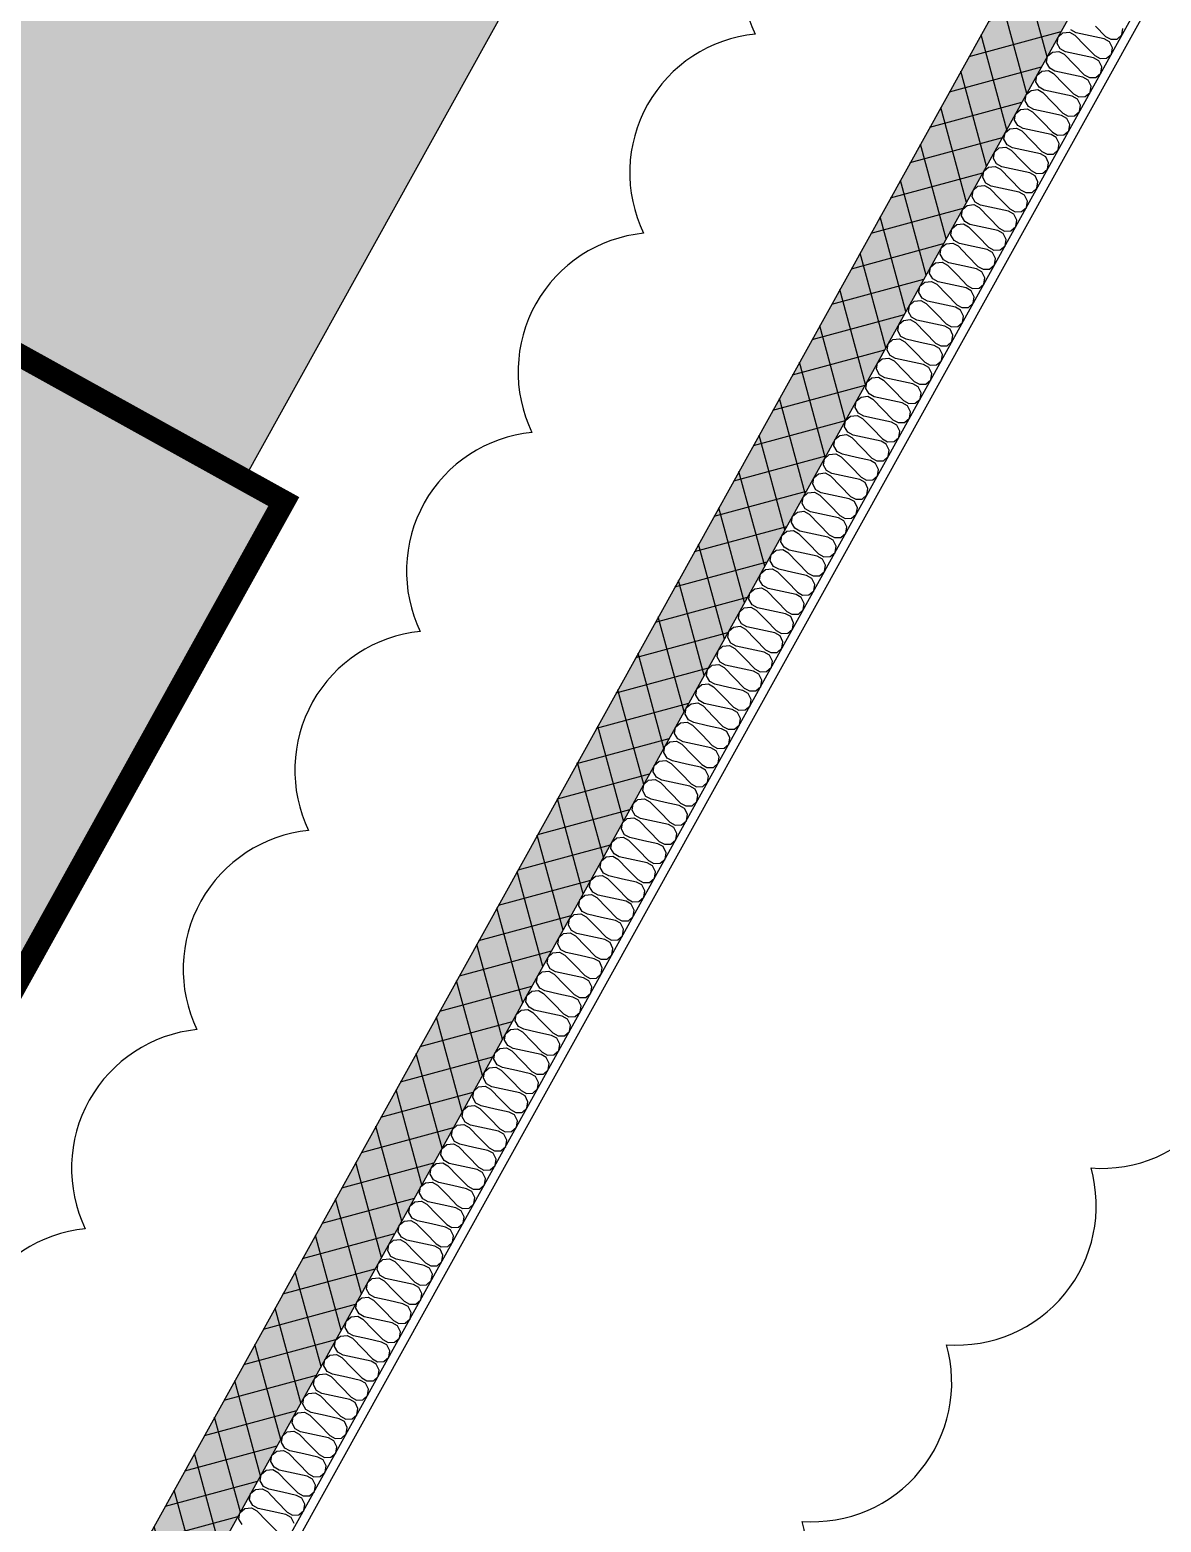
# Model space of a CAD drawing. Header units: millimetres. Extents: x -21000 to 567700, y 435000 to 850800.
# Drawn here: x 237950 to 240428, y 613555 to 616824 of the extents above; entities that cross this region are included whole.
import ezdxf
from ezdxf.xclip import XClip

# ---------------------------------------------------------------- set-up
doc = ezdxf.new("R2010")
doc.units = ezdxf.units.MM
doc.header["$LTSCALE"] = 700
doc.header["$XCLIPFRAME"] = 2
doc.linetypes.add('HIDDEN', pattern=[9.525, 6.35, -3.175])
doc.layers.get('0').update_dxf_attribs({"color": 2})
doc.layers.get('Defpoints').update_dxf_attribs({"color": 171})
for name, color, linetype in [('AB_Pbase$0$ELE8', 8, 'Continuous'), ('AB_Pbase$0$FIN', 6, 'Continuous'), ('AB_Pbase$0$HAT-BR', 5, 'Continuous'), ('AB_Pbase$0$INS', 8, 'Continuous'), ('AB_Pbase$0$WAL', 3, 'Continuous'), ('AB_Pbase$0$경량벽체 세대창고 모듈', 4, 'HIDDEN'), ('AB_Pbase$0$주차-sol', 254, 'Continuous'), ('AB_Pbase$0$주차-여행', 221, 'Continuous'), ('AB_Pbase$0$주차-일반', 9, 'Continuous')]:
    doc.layers.add(name, color=color, linetype=linetype)

# ---------------------------------------------------------------- blocks, each defined once
blk = doc.blocks.new('AB_Pbase$0$AB_Pbase-여행주차_')
at = {"layer": 'AB_Pbase$0$주차-sol'}
h = blk.add_hatch(color=252, dxfattribs=at)
h.paths.add_polyline_path([(54378012.4, -70102333.7), (54378012.4, -70097233.7), (54375512.4, -70097233.7), (54375512.4, -70102333.7)])
h.paths.add_polyline_path([(54377037.4, -70098358.7), (54377037.4, -70098508.7), (54377787.4, -70098508.7), (54377787.4, -70098358.7)], flags=16)
h.paths.add_polyline_path([(54376487.4, -70098358.7), (54376487.4, -70098508.7), (54375737.4, -70098508.7), (54375737.4, -70098358.7)], flags=16)
at = {"layer": 'AB_Pbase$0$주차-여행', "const_width": 50}
blk.add_lwpolyline([(54378012.4, -70102333.7), (54378012.4, -70097233.7), (54375512.4, -70097233.7), (54375512.4, -70102333.7)], close=True, dxfattribs=at)
blk = doc.blocks.new('AB_Pbase$0$주차일반')
at = {"layer": 'AB_Pbase$0$주차-sol'}
h = blk.add_hatch(color=254, dxfattribs=at)
h.dxf.hatch_style = 1
h.paths.add_polyline_path([(0, 0), (-2300, 0), (-2300, -5000), (0, -5000)])
h.paths.add_polyline_path([(-200, -3725), (-200, -3875), (-950, -3875), (-950, -3725)], flags=16)
h.paths.add_polyline_path([(-1350, -3725), (-1350, -3875), (-2100, -3875), (-2100, -3725)], flags=16)
at = {"layer": 'AB_Pbase$0$주차-일반', "color": 6}
blk.add_lwpolyline([(0, 0), (0, -5000), (-2300, -5000), (-2300, 0)], close=True, dxfattribs=at)
blk = doc.blocks.new('AB_Pbase$0$pppaaa_1_1')
at = {"layer": 'AB_Pbase$0$주차-여행', "rotation": 240.9999951355171}
blk.add_blockref('AB_Pbase$0$AB_Pbase-여행주차_', (87908700.7, 14189864.7), dxfattribs=at)
at = {"layer": 'AB_Pbase$0$주차-일반', "rotation": 60.99999513565113}
blk.add_blockref('AB_Pbase$0$주차일반', (235160.5, 620274.8), dxfattribs=at)
blk = doc.blocks.new('AB_Pbase')
at = {"layer": 'AB_Pbase$0$ELE8'}
h = blk.add_hatch(dxfattribs=at)
h.set_pattern_fill('NET', color=256, scale=20, angle=15.182184)
h.paths.add_polyline_path([(242568.3, 621077.2), (244588.7, 619957.3), (244661.4, 620088.5), (242509.8, 621281.1), (235027.7, 607783.1), (226424.5, 599184.4), (258210.1, 567381.9), (260268.4, 566241), (260341.1, 566372.2), (258301.3, 567502.9), (226636.7, 599184.4), (235148.7, 607691.9)])
h.paths.add_polyline_path([(247382.1, 630071), (247513.3, 629998.3), (244996.1, 625456.7), (246272.9, 624749), (245110.6, 622652.1), (244979.4, 622724.8), (246069, 624690.5), (244792, 625398.3)])
h.paths.add_polyline_path([(247988.2, 631164.3), (247876.7, 630963.1), (248007.8, 630890.4), (248119.4, 631091.6)])
h.paths.add_polyline_path([(255793.4, 631519.8), (255866.2, 631650.9), (250046.2, 634877.1), (248482.7, 632056.4), (248613.9, 631983.7), (250104.6, 634673.1)])
at = {"layer": 'AB_Pbase$0$HAT-BR'}
h = blk.add_hatch(dxfattribs=at)
h.set_pattern_fill('ANSI31', color=256, scale=20, angle=145)
h.paths.add_polyline_path([(235929.4, 604527.6), (236063.8, 604661.9), (238153, 602571.6), (240063.6, 606018.4), (240229.8, 605926.3), (238280.5, 602409.7), (237010.4, 601140.3), (237826.9, 600323.4), (237692.5, 600189.1), (236741.7, 601140.4), (238029, 602427)])
h.paths.add_polyline_path([(238632.8, 599517.1), (232550.1, 593437.5), (232684.4, 593303.2), (238767.1, 599382.7)])
h.paths.add_polyline_path([(239573, 598576.4), (244422.5, 593724.3), (238339.7, 587644.8), (238205.4, 587779.2), (244153.8, 593724.4), (239438.6, 598442)])
h.paths.add_polyline_path([(253366.3, 576146.8), (254890.9, 574621.3), (254756.5, 574487), (253231.9, 576012.5)], flags=17)
h.paths.add_polyline_path([(246954.3, 581883.1), (245525.6, 580455.2), (245391.3, 580589.5), (246820, 582017.5)])
h.paths.add_polyline_path([(247173.6, 582371), (252407.6, 587602.2), (252541.9, 587467.8), (247308, 582236.6)])
h.paths.add_polyline_path([(260580.1, 582120.7), (261142.4, 583135.1), (260976.2, 583227.2), (260414, 582212.8)], flags=17)
h.paths.add_polyline_path([(263886.9, 576046.1), (264234.4, 575698.5), (264194.3, 575658.4), (265114.4, 575148.5), (265206.5, 575314.6)])
edge = h.paths.add_edge_path()
edge.add_line((263638.9, 581842.7), (261303.6, 583137.2))
edge.add_line((261303.6, 583137.2), (261395.8, 583303.3))
edge.add_line((261395.8, 583303.3), (265930.7, 580789.6))
edge.add_line((265930.7, 580789.6), (269809.1, 587786.6))
edge.add_line((269809.1, 587786.6), (269975.3, 587694.4))
edge.add_line((269975.3, 587694.4), (266096.8, 580697.5))
edge.add_line((266096.8, 580697.5), (266534.1, 580455.1))
edge.add_line((266534.1, 580455.1), (266442, 580288.9))
edge.add_line((266442, 580288.9), (263805.1, 581750.6))
edge.add_line((263638.9, 581842.7), (262485.1, 579761.3))
edge.add_line((263805.1, 581750.6), (261405.4, 577421.6))
edge.add_line((262393, 579595.1), (259935.3, 580957.4))
edge.add_line((262485.1, 579761.3), (259861.3, 581215.7))
edge.add_line((262393, 579595.1), (261239.3, 577513.7))
edge.add_line((259861.3, 581215.7), (259168.1, 579965.2))
edge.add_line((259334.3, 579873.1), (259168.1, 579965.2))
edge.add_line((259935.3, 580957.4), (259334.3, 579873.1))
edge.add_line((261239.3, 577513.7), (258615.4, 578968.1))
edge.add_line((258615.4, 578968.1), (258523.3, 578802))
edge.add_line((258523.3, 578802), (263739.4, 575910.6))
edge.add_line((263739.4, 575910.6), (263879.2, 576050.4))
edge.add_line((263879.2, 576050.4), (261405.4, 577421.6))
edge = h.paths.add_edge_path()
edge.add_line((273761.7, 610263.5), (273411.9, 610457.4))
edge.add_line((273411.9, 610457.4), (273281, 610221.2))
edge.add_line((273281, 610221.2), (271837.9, 611021.2))
edge.add_line((271837.9, 611021.2), (270579.8, 608751.5))
edge.add_line((270579.8, 608751.5), (267899.1, 610237.5))
edge.add_line((267899.1, 610237.5), (268345.1, 611042.1))
edge.add_line((268345.1, 611042.1), (267907.8, 611284.5))
edge.add_line((267907.8, 611284.5), (267461.8, 610479.9))
edge.add_line((267461.8, 610479.9), (264676.1, 612024))
edge.add_line((264676.1, 612024), (266867.4, 615977.3))
edge.add_line((266867.4, 615977.3), (266701.3, 616069.4))
edge.add_line((266701.3, 616069.4), (265295.3, 613533))
edge.add_line((265295.3, 613533), (264945.5, 613726.9))
edge.add_line((264945.5, 613726.9), (264853.4, 613560.7))
edge.add_line((264853.4, 613560.7), (265203.2, 613366.8))
edge.add_line((265203.2, 613366.8), (264417.8, 611949.9))
edge.add_line((264417.8, 611949.9), (276229.5, 605402.6))
edge.add_line((276229.5, 605402.6), (278088.8, 608756.8))
edge.add_line((278088.8, 608756.8), (278565.5, 608492.5))
edge.add_line((278565.5, 608492.5), (278798.2, 608912.4))
edge.add_line((278798.2, 608912.4), (278719.4, 608956))
edge.add_line((278719.4, 608956), (278578.9, 608702.3))
edge.add_line((278578.9, 608702.3), (278093.4, 608971.4))
edge.add_line((278093.4, 608971.4), (278825.5, 610292.1))
edge.add_line((278825.5, 610292.1), (278746.8, 610335.7))
edge.add_line((278746.8, 610335.7), (278092.3, 609155))
edge.add_line((278092.3, 609155), (277414.5, 609530.7))
edge.add_line((277414.5, 609530.7), (277370.8, 609452))
edge.add_line((277370.8, 609452), (278048.7, 609076.3))
edge.add_line((278048.7, 609076.3), (276155.5, 605660.9))
edge.add_line((276155.5, 605660.9), (275027.2, 606286.3))
edge.add_line((275027.2, 606286.3), (275473.2, 607090.9))
edge.add_line((275473.2, 607090.9), (275394.5, 607134.6))
edge.add_line((275394.5, 607134.6), (274948.5, 606329.9))
edge.add_line((274948.5, 606329.9), (274668.6, 606485.1))
edge.add_line((274668.6, 606485.1), (275114.6, 607289.7))
edge.add_line((275114.6, 607289.7), (275035.9, 607333.3))
edge.add_line((275035.9, 607333.3), (274589.9, 606528.7))
edge.add_line((274589.9, 606528.7), (270746, 608659.4))
edge.add_line((270746, 608659.4), (271911.9, 610762.9))
edge.add_line((271911.9, 610762.9), (273538.7, 609861.1))
edge.add_line((273538.7, 609861.1), (273766.6, 610272.2))
h.paths.add_polyline_path([(249823.9, 630123.9), (248214.6, 631015.9), (248122.5, 630849.7), (249731.8, 629957.7)])
h.paths.add_polyline_path([(264448.6, 621462.8), (264706.6, 621319.7), (264798.7, 621485.9), (263959.1, 621951.3), (263866.9, 621785.1), (264282.4, 621554.9), (263271.6, 619731.3), (263437.7, 619639.2)])
h.paths.add_polyline_path([(269499.6, 619034.5), (268660, 619499.9), (268567.9, 619333.7), (269048.9, 619067.1), (267972.6, 617125.4), (268138.8, 617033.3), (269215.1, 618975), (269407.5, 618868.3)])
h.paths.add_polyline_path([(278950.9, 618872.1), (277573.4, 619635.6), (275440.2, 615787.3), (272265.3, 617547.2), (272173.2, 617381), (274499.7, 616091.4), (273527.6, 614337.8), (273693.8, 614245.7), (274665.9, 615999.3), (276004, 615257.5), (276166.4, 615550.5), (275676.7, 615822), (277647.4, 619377.4), (278858.8, 618705.9)])
h.paths.add_polyline_path([(271683.5, 616497.6), (271517.4, 616589.7), (270492, 614739.9), (270658.2, 614647.8)])
h.paths.add_polyline_path([(266121, 619581), (265095.6, 617731.2), (264929.4, 617823.3), (265954.8, 619673.1)])
h.paths.add_polyline_path([(264405.1, 617124.9), (264497.2, 617291.1), (264296.1, 617402.6), (264203.9, 617236.4)])
edge = h.paths.add_edge_path()
edge.add_line((261140, 623342.4), (261232.1, 623508.6))
edge.add_line((261232.1, 623508.6), (257484.4, 625586))
edge.add_line((257484.4, 625586), (257392.3, 625419.8))
edge.add_line((257392.3, 625419.8), (258756.7, 624663.5))
edge.add_line((258756.7, 624663.5), (257030.8, 621549.9))
edge.add_line((257030.8, 621549.9), (255666.4, 622306.2))
edge.add_line((255666.4, 622306.2), (255622.7, 622227.5))
edge.add_line((255622.7, 622227.5), (256987.1, 621471.2))
edge.add_line((256987.1, 621471.2), (256735, 621016.4))
edge.add_line((256735, 621016.4), (256813.8, 620972.7))
edge.add_line((256813.8, 620972.7), (258835.4, 624619.9))
edge.add_line((258835.4, 624619.9), (261140, 623342.4))
h.paths.add_polyline_path([(252295.3, 623557.4), (252251.7, 623478.7), (252800.5, 623174.5), (252844.1, 623253.2)], flags=17)
h.paths.add_polyline_path([(278024, 614023.5), (278741.6, 615317.9), (277798.7, 613617.1), (277877.5, 613573.4), (278119.7, 614010.5), (279335.4, 613336.6), (279379.1, 613415.3), (278163.4, 614089.2), (278820.3, 615274.3), (278741.6, 615317.9)])
h.paths.add_polyline_path([(276999.8, 611990.1), (277047.9, 611963.4), (276926.7, 611744.8), (276799.9, 611815.1), (277163.5, 612471), (277242.2, 612427.4)], flags=17)
h.paths.add_polyline_path([(275349.5, 612653.4), (275456.1, 612845.8), (275766.5, 612673.7), (275659.8, 612481.3)], flags=17)
h.paths.add_polyline_path([(274915.1, 612859.8), (274748.9, 612952), (274506.5, 612514.6), (274672.7, 612422.5)], flags=17)
h.paths.add_polyline_path([(279024.5, 610867.8), (280144.5, 612888.1), (280223.2, 612844.5), (279103.3, 610824.1)])
h.paths.add_polyline_path([(279601.8, 610547.8), (280721.7, 612568.2), (280800.4, 612524.5), (279680.5, 610504.2)])
edge = h.paths.add_edge_path()
edge.add_line((268115.9, 579441.1), (268710.6, 579111.4))
edge.add_line((268710.6, 579111.4), (268676.7, 579050.2))
edge.add_line((268676.7, 579050.2), (271436.1, 577520.6))
edge.add_line((271436.1, 577520.6), (271470, 577581.9))
edge.add_line((271470, 577581.9), (271528.2, 577686.8))
edge.add_line((271528.2, 577686.8), (268174.1, 579546.1))
edge.add_line((268174.1, 579546.1), (268115.9, 579441.1))
h.paths.add_polyline_path([(252546, 576288.4), (251117.3, 574860.5), (254615.6, 571360.4), (257807.1, 577118), (257640.9, 577210.2), (255736.8, 573775), (255682.7, 573829.2), (255548.3, 573694.9), (255641, 573602.1), (254521.2, 571582.1), (251315.3, 574789.7), (252680.4, 576154.1)])
h.paths.add_polyline_path([(254748.7, 622094.5), (254457.8, 621569.8), (254624, 621477.7), (254914.9, 622002.4)], flags=17)
h.paths.add_polyline_path([(260390.1, 620339.5), (260224, 620431.6), (261377.8, 622513.2), (261544, 622421.1)])
h.paths.add_polyline_path([(246694.2, 601788.4), (244262.8, 603136.2), (244354.9, 603302.4), (246786.3, 601954.6)])
h.paths.add_polyline_path([(264513.8, 616681.6), (263362.4, 614604.4), (263948.4, 614279.6), (263856.3, 614113.4), (262500.6, 614864.9), (262592.7, 615031.1), (263196.2, 614696.5), (264347.6, 616773.8)])
h.paths.add_polyline_path([(251505.8, 616203), (251413.7, 616036.9), (267384.3, 607184.2), (267476.4, 607350.4)])
h.paths.add_polyline_path([(271057.7, 605148), (274188.8, 603412.4), (272429, 600237.5), (270189.9, 601478.7), (270097.8, 601312.5), (274624, 598803.6), (274716.1, 598969.8), (272595.1, 600145.4), (274355, 603320.3), (277464.3, 601596.8), (270405.5, 588862.3), (265870.5, 591376.1), (265778.4, 591209.9), (270479.5, 588604), (277722.6, 601670.9), (271149.8, 605314.2)])
h.paths.add_polyline_path([(255481.8, 630440.5), (255389.7, 630274.4), (255792, 630051.4), (254296.4, 627353.1), (254375.1, 627309.5), (255870.8, 630007.7), (258726.4, 628424.8), (257230.8, 625726.6), (257396.9, 625634.5), (258984.7, 628498.9)])
h.paths.add_polyline_path([(252754.7, 624571.9), (253714.6, 626303.6), (253793.4, 626260), (252833.4, 624528.2)])
h.paths.add_polyline_path([(271454, 617733.9), (271546.1, 617900.1), (271143.9, 618123.1), (271051.8, 617956.9)])
h.paths.add_polyline_path([(274129.6, 612597.8), (274173.2, 612676.5), (272975, 613340.7), (272679.2, 612807.2), (272845.4, 612715.1), (273097.5, 613169.9)], flags=17)
h.paths.add_polyline_path([(261119, 615848), (261285.2, 615755.9), (262691.1, 618292.3), (262525, 618384.4)])
h.paths.add_polyline_path([(261302.7, 615746.2), (261210.6, 615580), (261503.6, 615417.6), (261595.7, 615583.7)], flags=17)
h.paths.add_polyline_path([(260779.6, 615235.7), (260945.8, 615143.6), (260407.7, 614172.8), (247559.5, 621294.6), (247428.3, 621367.4), (245110.6, 622652.1), (245202.7, 622818.3), (246042.3, 622352.9), (246488.4, 623157.5), (246654.5, 623065.4), (246208.5, 622260.8), (248062.7, 621233), (249400.8, 623646.9), (248952.5, 623895.4), (248996.2, 623974.1), (249984.5, 623426.3), (249940.9, 623347.5), (249479.5, 623603.3), (248141.4, 621189.3), (250017.5, 620149.4), (251359.6, 622570.7), (250948.5, 622798.5), (250988.1, 622869.9), (251939.3, 622342.7), (251895.6, 622264), (251434.3, 622519.7), (250096.2, 620105.8), (252811.9, 618600.4), (253257.9, 619405.1), (253336.6, 619361.5), (252890.6, 618556.8), (253257.9, 618353.2), (254159.7, 619980), (253792.3, 620183.6), (253676, 619973.7), (253597.3, 620017.3), (253905.1, 620572.7), (254071.3, 620480.6), (253971.9, 620301.3), (254627.9, 619937.7), (254535.8, 619771.5), (254238.4, 619936.4), (253336.7, 618309.6), (254613.6, 617601.7), (255607.5, 619394.7), (255773.6, 619302.6), (254779.8, 617509.6), (260333.6, 614431.1)])
h.paths.add_polyline_path([(251257.3, 624727.3), (251091.2, 624819.4), (250887.5, 624452.1), (248071, 626013.3), (247978.9, 625847.1), (247979.1, 625847), (246827.7, 623769.8), (246993.9, 623677.6), (248145.3, 625754.9), (251552, 623866.5), (251644.1, 624032.7), (251053.7, 624359.9)])
h.paths.add_polyline_path([(239278.8, 608614.4), (239444.9, 608522.3), (239503.1, 608627.2), (240058.5, 608319.4), (240150.6, 608485.5), (239595.2, 608793.4), (239937, 609410), (239416.6, 609698.5), (239373, 609619.7), (239727.2, 609423.4)], flags=17)
h.paths.add_polyline_path([(249096, 617321.6), (249188.1, 617487.8), (246328.1, 619073.1), (246196.9, 619145.8), (244727.6, 619960.3), (244635.4, 619794.1)])
h.paths.add_polyline_path([(244912.1, 609773.6), (245004.2, 609939.8), (238523.3, 613532.3), (235245.5, 607619), (234042, 606416.1), (235434.6, 605022.7), (235569, 605157.1), (234240, 606486.8), (235318, 607564.2), (236122.2, 609014.9), (238706.7, 607582.3), (238270.4, 606795.2), (238991.9, 606395.2), (239084, 606561.4), (238528.6, 606869.2), (239047.4, 607805.1), (238881.2, 607897.2), (238798.8, 607748.5), (238357.1, 607993.3), (239086.7, 609309.6), (239008, 609353.3), (238278.4, 608037), (236214.3, 609181.1), (238509.9, 613322.4), (242795.5, 610946.9), (241038.1, 607776.4), (241204.2, 607684.3), (242961.7, 610854.8)])
h.paths.add_polyline_path([(254770.9, 631457.8), (254937, 631365.6), (255145.7, 631742.1), (254979.5, 631834.2)])
h.paths.add_polyline_path([(254539.5, 630648.5), (254373.3, 630740.6), (254143, 630325.1), (253548.3, 630654.8), (253504.7, 630576.1), (254099.4, 630246.4), (253042.5, 628339.7), (251765.6, 629047.6), (252822.5, 630954.2), (252848.7, 630939.7), (252892.3, 631018.4), (252787.4, 631076.6), (251686.9, 629091.2), (250436.1, 629784.5), (250344, 629618.3), (251594.7, 628925), (250494.2, 626939.6), (250599.2, 626881.5), (250642.8, 626960.2), (250616.6, 626974.7), (251673.5, 628881.4), (252950.4, 628173.6), (251893.5, 626266.9), (251298.8, 626596.6), (251255.1, 626517.9), (251849.9, 626188.2), (251488.7, 625536.6), (251654.9, 625444.5)])
at = {"layer": 'AB_Pbase$0$경량벽체 세대창고 모듈'}
h = blk.add_hatch(dxfattribs=at)
h.set_pattern_fill('격자1', color=256)
h.set_pattern_definition([(360, (0, 0), (0, 1), []), (90, (0, 0), (-1, -1e-16), [])])
h.paths.add_polyline_path([(242568.3, 621077.2), (242641, 621208.4), (242509.8, 621281.1), (235027.7, 607783.1), (226424.5, 599184.4), (258210.1, 567381.9), (260268.4, 566241), (260341.1, 566372.2), (258301.3, 567502.9), (226636.7, 599184.4), (235148.7, 607691.9)])
h.paths.add_polyline_path([(247382.1, 630071), (247513.3, 629998.3), (244996.1, 625456.7), (246272.9, 624749), (245110.6, 622652.1), (244979.4, 622724.8), (246069, 624690.5), (244792, 625398.3)])
h.paths.add_polyline_path([(247988.2, 631164.3), (247876.7, 630963.1), (248007.8, 630890.4), (248119.4, 631091.6)])
h.paths.add_polyline_path([(255793.4, 631519.8), (255866.2, 631650.9), (250046.2, 634877.1), (248482.7, 632056.4), (248613.9, 631983.7), (250104.6, 634673.1)])
at = {"layer": 'AB_Pbase$0$FIN'}
for p, q in [((238523.3, 613532.3), (242615.1, 620914)), ((238540.8, 613522.6), (242622.9, 620886.9))]:
    blk.add_line(p, q, dxfattribs=at)
at = {"layer": 'AB_Pbase$0$INS'}
for points in [[(238414.9, 613549.6), (238407.9, 613561.7), (238410.1, 613575.6), (238420.7, 613584.8), (238435.2, 613586.3), (238446.8, 613579.9), (238468.7, 613557.5), (238490.5, 613535.1)], [(238528.9, 613552.3), (238522.4, 613565.4), (238510.9, 613571.8), (238480.3, 613578.5), (238449.7, 613585.2), (238438.1, 613591.6), (238431.1, 613603.7), (238433.3, 613617.6), (238443.9, 613626.8), (238458.5, 613628.3), (238470.1, 613621.9), (238491.9, 613599.5), (238513.8, 613577.1), (238525.4, 613570.7), (238539.3, 613571.1), (238549.9, 613580.4), (238552.1, 613594.2), (238545.7, 613607.4), (238534.2, 613613.8), (238503.6, 613620.5), (238473, 613627.1), (238461.4, 613633.5), (238454.4, 613645.7), (238456.6, 613659.5), (238467.2, 613668.8), (238481.8, 613670.3), (238493.3, 613663.9), (238515.2, 613641.5), (238537.1, 613619), (238548.6, 613612.7), (238562.6, 613613.1), (238573.2, 613622.3), (238575.4, 613636.2), (238569, 613649.4), (238557.4, 613655.8), (238526.8, 613662.5), (238496.2, 613669.1), (238484.7, 613675.5), (238477.7, 613687.6), (238479.9, 613701.5), (238490.5, 613710.7), (238505.1, 613712.3), (238516.6, 613705.9), (238538.5, 613683.4), (238560.3, 613661), (238571.9, 613654.6), (238585.9, 613655.1), (238596.5, 613664.3), (238598.7, 613678.2), (238592.3, 613691.4), (238580.7, 613697.8), (238550.1, 613704.4), (238519.5, 613711.1), (238508, 613717.5), (238501, 613729.6), (238503.2, 613743.5), (238513.8, 613752.7), (238528.3, 613754.2), (238539.9, 613747.8), (238561.7, 613725.4), (238583.6, 613703), (238595.2, 613696.6), (238609.1, 613697.1), (238619.7, 613706.3), (238621.9, 613720.2), (238615.5, 613733.3), (238604, 613739.7), (238573.4, 613746.4), (238542.8, 613753.1), (238531.2, 613759.5), (238524.2, 613771.6), (238526.4, 613785.5), (238537, 613794.7), (238551.6, 613796.2), (238563.1, 613789.8), (238585, 613767.4), (238606.9, 613745), (238618.4, 613738.6), (238632.4, 613739.1), (238643, 613748.3), (238645.2, 613762.2), (238638.8, 613775.3), (238627.3, 613781.7), (238596.6, 613788.4), (238566, 613795.1), (238554.5, 613801.5), (238547.5, 613813.6), (238549.7, 613827.5), (238560.3, 613836.7), (238574.9, 613838.2), (238586.4, 613831.8), (238608.3, 613809.4), (238630.2, 613787), (238641.7, 613780.6), (238655.7, 613781.1), (238666.3, 613790.3), (238668.5, 613804.1), (238662.1, 613817.3), (238650.5, 613823.7), (238619.9, 613830.4), (238589.3, 613837.1), (238577.8, 613843.5), (238570.8, 613855.6), (238573, 613869.4), (238583.6, 613878.7), (238598.1, 613880.2), (238609.7, 613873.8), (238631.6, 613851.4), (238653.4, 613829), (238665, 613822.6), (238679, 613823), (238689.6, 613832.3), (238691.8, 613846.1), (238685.3, 613859.3), (238673.8, 613865.7), (238643.2, 613872.4), (238612.6, 613879), (238601, 613885.4), (238594, 613897.6), (238596.2, 613911.4), (238606.8, 613920.6), (238621.4, 613922.2), (238633, 613915.8), (238654.8, 613893.4), (238676.7, 613870.9), (238688.2, 613864.5), (238702.2, 613865), (238712.8, 613874.2), (238715, 613888.1), (238708.6, 613901.3), (238697.1, 613907.7), (238666.5, 613914.3), (238635.9, 613921), (238624.3, 613927.4), (238617.3, 613939.5), (238619.5, 613953.4), (238630.1, 613962.6), (238644.7, 613964.2), (238656.2, 613957.8), (238678.1, 613935.3), (238700, 613912.9), (238711.5, 613906.5), (238725.5, 613907), (238736.1, 613916.2), (238738.3, 613930.1), (238731.9, 613943.3), (238720.3, 613949.7), (238689.7, 613956.3), (238659.1, 613963), (238647.6, 613969.4), (238640.6, 613981.5), (238642.8, 613995.4), (238653.4, 614004.6), (238667.9, 614006.1), (238679.5, 613999.7), (238701.4, 613977.3), (238723.2, 613954.9), (238734.8, 613948.5), (238748.8, 613949), (238759.4, 613958.2), (238761.6, 613972.1), (238755.2, 613985.2), (238743.6, 613991.6), (238713, 613998.3), (238682.4, 614005), (238670.9, 614011.4), (238663.9, 614023.5), (238666.1, 614037.4), (238676.7, 614046.6), (238691.2, 614048.1), (238702.8, 614041.7), (238724.6, 614019.3), (238746.5, 613996.9), (238758.1, 613990.5), (238772, 613991), (238782.6, 614000.2), (238784.8, 614014.1), (238778.4, 614027.2), (238766.9, 614033.6), (238736.3, 614040.3), (238705.7, 614047), (238694.1, 614053.4), (238687.1, 614065.5), (238689.3, 614079.4), (238699.9, 614088.6), (238714.5, 614090.1), (238726, 614083.7), (238747.9, 614061.3), (238769.8, 614038.9), (238781.3, 614032.5), (238795.3, 614032.9), (238805.9, 614042.2), (238808.1, 614056), (238801.7, 614069.2), (238790.1, 614075.6), (238759.5, 614082.3), (238728.9, 614088.9), (238717.4, 614095.3), (238710.4, 614107.5), (238712.6, 614121.3), (238723.2, 614130.6), (238737.8, 614132.1), (238749.3, 614125.7), (238771.2, 614103.3), (238793.1, 614080.8), (238804.6, 614074.4), (238818.6, 614074.9), (238829.2, 614084.1), (238831.4, 614098), (238825, 614111.2), (238813.4, 614117.6), (238782.8, 614124.3), (238752.2, 614130.9), (238740.7, 614137.3), (238733.7, 614149.4), (238735.9, 614163.3), (238746.5, 614172.5), (238761, 614174.1), (238772.6, 614167.7), (238794.5, 614145.2), (238816.3, 614122.8), (238827.9, 614116.4), (238841.9, 614116.9), (238852.5, 614126.1), (238854.7, 614140), (238848.2, 614153.2), (238836.7, 614159.6), (238806.1, 614166.2), (238775.5, 614172.9), (238763.9, 614179.3), (238756.9, 614191.4), (238759.1, 614205.3), (238769.7, 614214.5), (238784.3, 614216), (238795.8, 614209.6), (238817.7, 614187.2), (238839.6, 614164.8), (238851.1, 614158.4), (238865.1, 614158.9), (238875.7, 614168.1), (238877.9, 614182), (238871.5, 614195.1), (238860, 614201.5), (238829.4, 614208.2), (238798.8, 614214.9), (238787.2, 614221.3), (238780.2, 614233.4), (238782.4, 614247.3), (238793, 614256.5), (238807.6, 614258), (238819.1, 614251.6), (238841, 614229.2), (238862.9, 614206.8), (238874.4, 614200.4), (238888.4, 614200.9), (238899, 614210.1), (238901.2, 614224), (238894.8, 614237.1), (238883.2, 614243.5), (238852.6, 614250.2), (238822, 614256.9), (238810.5, 614263.3), (238803.5, 614275.4), (238805.7, 614289.3), (238816.3, 614298.5), (238830.8, 614300), (238842.4, 614293.6), (238864.3, 614271.2), (238886.1, 614248.8), (238897.7, 614242.4), (238911.7, 614242.9), (238922.3, 614252.1), (238924.5, 614265.9), (238918, 614279.1), (238906.5, 614285.5), (238875.9, 614292.2), (238845.3, 614298.9), (238833.8, 614305.3), (238826.7, 614317.4), (238828.9, 614331.2), (238839.5, 614340.5), (238854.1, 614342), (238865.7, 614335.6), (238887.5, 614313.2), (238909.4, 614290.8), (238921, 614284.4), (238934.9, 614284.8), (238945.5, 614294.1), (238947.7, 614307.9), (238941.3, 614321.1), (238929.8, 614327.5), (238899.2, 614334.2), (238868.6, 614340.8), (238857, 614347.2), (238850, 614359.4), (238852.2, 614373.2), (238862.8, 614382.4), (238877.4, 614384), (238888.9, 614377.6), (238910.8, 614355.2), (238932.7, 614332.7), (238944.2, 614326.3), (238958.2, 614326.8), (238968.8, 614336), (238971, 614349.9), (238964.6, 614363.1), (238953, 614369.5), (238922.4, 614376.1), (238891.8, 614382.8), (238880.3, 614389.2), (238873.3, 614401.3), (238875.5, 614415.2), (238886.1, 614424.4), (238900.7, 614426), (238912.2, 614419.6), (238934.1, 614397.1), (238956, 614374.7), (238967.5, 614368.3), (238981.5, 614368.8), (238992.1, 614378), (238994.3, 614391.9), (238987.9, 614405.1), (238976.3, 614411.5), (238945.7, 614418.1), (238915.1, 614424.8), (238903.6, 614431.2), (238896.6, 614443.3), (238898.8, 614457.2), (238909.4, 614466.4), (238923.9, 614467.9), (238935.5, 614461.5), (238957.3, 614439.1), (238979.2, 614416.7), (238990.8, 614410.3), (239004.8, 614410.8), (239015.4, 614420), (239017.6, 614433.9), (239011.1, 614447), (238999.6, 614453.4), (238969, 614460.1), (238938.4, 614466.8), (238926.8, 614473.2), (238919.8, 614485.3), (238922, 614499.2), (238932.6, 614508.4), (238947.2, 614509.9), (238958.7, 614503.5), (238980.6, 614481.1), (239002.5, 614458.7), (239014, 614452.3), (239028, 614452.8), (239038.6, 614462), (239040.8, 614475.9), (239034.4, 614489), (239022.9, 614495.4), (238992.3, 614502.1), (238961.7, 614508.8), (238950.1, 614515.2), (238943.1, 614527.3), (238945.3, 614541.2), (238955.9, 614550.4), (238970.5, 614551.9), (238982, 614545.5), (239003.9, 614523.1), (239025.8, 614500.7), (239037.3, 614494.3), (239051.3, 614494.7), (239061.9, 614504), (239064.1, 614517.8), (239057.7, 614531), (239046.1, 614537.4), (239015.5, 614544.1), (238984.9, 614550.7), (238973.4, 614557.1), (238966.4, 614569.3), (238968.6, 614583.1), (238979.2, 614592.4), (238993.7, 614593.9), (239005.3, 614587.5), (239027.2, 614565.1), (239049, 614542.6), (239060.6, 614536.2), (239074.6, 614536.7), (239085.2, 614545.9), (239087.4, 614559.8), (239080.9, 614573), (239069.4, 614579.4), (239038.8, 614586.1), (239008.2, 614592.7), (238996.6, 614599.1), (238989.6, 614611.2), (238991.8, 614625.1), (239002.4, 614634.3), (239017, 614635.9), (239028.6, 614629.5), (239050.4, 614607), (239072.3, 614584.6), (239083.9, 614578.2), (239097.8, 614578.7), (239108.4, 614587.9), (239110.6, 614601.8), (239104.2, 614615), (239092.7, 614621.4), (239062.1, 614628), (239031.5, 614634.7), (239019.9, 614641.1), (239012.9, 614653.2), (239015.1, 614667.1), (239025.7, 614676.3), (239040.3, 614677.8), (239051.8, 614671.4), (239073.7, 614649), (239095.6, 614626.6), (239107.1, 614620.2), (239121.1, 614620.7), (239131.7, 614629.9), (239133.9, 614643.8), (239127.5, 614656.9), (239115.9, 614663.3), (239085.3, 614670), (239054.7, 614676.7), (239043.2, 614683.1), (239036.2, 614695.2), (239038.4, 614709.1), (239049, 614718.3), (239063.6, 614719.8), (239075.1, 614713.4), (239097, 614691), (239118.8, 614668.6), (239130.4, 614662.2), (239144.4, 614662.7), (239155, 614671.9), (239157.2, 614685.8), (239150.8, 614698.9), (239139.2, 614705.3), (239108.6, 614712), (239078, 614718.7), (239066.5, 614725.1), (239059.5, 614737.2), (239061.7, 614751.1), (239072.3, 614760.3), (239086.8, 614761.8), (239098.4, 614755.4), (239120.2, 614733), (239142.1, 614710.6), (239153.7, 614704.2), (239167.6, 614704.7), (239178.2, 614713.9), (239180.4, 614727.7), (239174, 614740.9), (239162.5, 614747.3), (239131.9, 614754), (239101.3, 614760.7), (239089.7, 614767.1), (239082.7, 614779.2), (239084.9, 614793), (239095.5, 614802.3), (239110.1, 614803.8), (239121.6, 614797.4), (239143.5, 614775), (239165.4, 614752.6), (239176.9, 614746.2), (239190.9, 614746.6), (239201.5, 614755.9), (239203.7, 614769.7), (239197.3, 614782.9), (239185.8, 614789.3), (239155.1, 614796), (239124.5, 614802.6), (239113, 614809), (239106, 614821.2), (239108.2, 614835), (239118.8, 614844.2), (239133.4, 614845.8), (239144.9, 614839.4), (239166.8, 614817), (239188.7, 614794.5), (239200.2, 614788.1), (239214.2, 614788.6), (239224.8, 614797.8), (239227, 614811.7), (239220.6, 614824.9), (239209, 614831.3), (239178.4, 614837.9), (239147.8, 614844.6), (239136.3, 614851), (239129.3, 614863.1), (239131.5, 614877), (239142.1, 614886.2), (239156.6, 614887.8), (239168.2, 614881.4), (239190.1, 614858.9), (239211.9, 614836.5), (239223.5, 614830.1), (239237.5, 614830.6), (239248.1, 614839.8), (239250.3, 614853.7), (239243.8, 614866.9), (239232.3, 614873.3), (239201.7, 614879.9), (239171.1, 614886.6), (239159.5, 614893), (239152.5, 614905.1), (239154.7, 614919), (239165.3, 614928.2), (239179.9, 614929.7), (239191.5, 614923.3), (239213.3, 614900.9), (239235.2, 614878.5), (239246.7, 614872.1), (239260.7, 614872.6), (239271.3, 614881.8), (239273.5, 614895.7), (239267.1, 614908.8), (239255.6, 614915.2), (239225, 614921.9), (239194.4, 614928.6), (239182.8, 614935), (239175.8, 614947.1), (239178, 614961), (239188.6, 614970.2), (239203.2, 614971.7), (239214.7, 614965.3), (239236.6, 614942.9), (239258.5, 614920.5), (239270, 614914.1), (239284, 614914.6), (239294.6, 614923.8), (239296.8, 614937.7), (239290.4, 614950.8), (239278.8, 614957.2), (239248.2, 614963.9), (239217.6, 614970.6), (239206.1, 614977), (239199.1, 614989.1), (239201.3, 615002.9), (239211.9, 615012.2), (239226.4, 615013.7), (239238, 615007.3), (239259.9, 614984.9), (239281.7, 614962.5), (239293.3, 614956.1), (239307.3, 614956.5), (239317.9, 614965.8), (239320.1, 614979.6), (239313.7, 614992.8), (239302.1, 614999.2), (239271.5, 615005.9), (239240.9, 615012.5), (239229.4, 615018.9), (239222.4, 615031.1), (239224.6, 615044.9), (239235.2, 615054.1), (239249.7, 615055.7), (239261.3, 615049.3), (239283.1, 615026.9), (239305, 615004.4), (239316.6, 614998), (239330.5, 614998.5), (239341.1, 615007.7), (239343.3, 615021.6), (239336.9, 615034.8), (239325.4, 615041.2), (239294.8, 615047.9), (239264.2, 615054.5), (239252.6, 615060.9), (239245.6, 615073), (239247.8, 615086.9), (239258.4, 615096.1), (239273, 615097.7), (239284.5, 615091.3), (239306.4, 615068.8), (239328.3, 615046.4), (239339.8, 615040), (239353.8, 615040.5), (239364.4, 615049.7), (239366.6, 615063.6), (239360.2, 615076.8), (239348.6, 615083.2), (239318, 615089.8), (239287.4, 615096.5), (239275.9, 615102.9), (239268.9, 615115), (239271.1, 615128.9), (239281.7, 615138.1), (239296.3, 615139.6), (239307.8, 615133.2), (239329.7, 615110.8), (239351.6, 615088.4), (239363.1, 615082), (239377.1, 615082.5), (239387.7, 615091.7), (239389.9, 615105.6), (239383.5, 615118.7), (239371.9, 615125.1), (239341.3, 615131.8), (239310.7, 615138.5), (239299.2, 615144.9), (239292.2, 615157), (239294.4, 615170.9), (239305, 615180.1), (239319.5, 615181.6), (239331.1, 615175.2), (239353, 615152.8), (239374.8, 615130.4), (239386.4, 615124), (239400.4, 615124.5), (239411, 615133.7), (239413.2, 615147.6), (239406.7, 615160.7), (239395.2, 615167.1), (239364.6, 615173.8), (239334, 615180.5), (239322.4, 615186.9), (239315.4, 615199), (239317.6, 615212.9), (239328.2, 615222.1), (239342.8, 615223.6), (239354.3, 615217.2), (239376.2, 615194.8), (239398.1, 615172.4), (239409.6, 615166), (239423.6, 615166.5), (239434.2, 615175.7), (239436.4, 615189.5), (239430, 615202.7), (239418.5, 615209.1), (239387.9, 615215.8), (239357.3, 615222.5), (239345.7, 615228.9), (239338.7, 615241), (239340.9, 615254.8), (239351.5, 615264.1), (239366.1, 615265.6), (239377.6, 615259.2), (239399.5, 615236.8), (239421.4, 615214.4), (239432.9, 615208), (239446.9, 615208.4), (239457.5, 615217.7), (239459.7, 615231.5), (239453.3, 615244.7), (239441.7, 615251.1), (239411.1, 615257.8), (239380.5, 615264.4), (239369, 615270.8), (239362, 615282.9), (239364.2, 615296.8), (239374.8, 615306), (239389.3, 615307.6), (239400.9, 615301.2), (239422.8, 615278.8), (239444.6, 615256.3), (239456.2, 615249.9), (239470.2, 615250.4), (239480.8, 615259.6), (239483, 615273.5), (239476.5, 615286.7), (239465, 615293.1), (239434.4, 615299.7), (239403.8, 615306.4), (239392.3, 615312.8), (239385.2, 615324.9), (239387.4, 615338.8), (239398, 615348), (239412.6, 615349.6), (239424.2, 615343.2), (239446, 615320.7), (239467.9, 615298.3), (239479.5, 615291.9), (239493.4, 615292.4), (239504, 615301.6), (239506.2, 615315.5), (239499.8, 615328.7), (239488.3, 615335.1), (239457.7, 615341.7), (239427.1, 615348.4), (239415.5, 615354.8), (239408.5, 615366.9), (239410.7, 615380.8), (239421.3, 615390), (239435.9, 615391.5), (239447.4, 615385.1), (239469.3, 615362.7), (239491.2, 615340.3), (239502.7, 615333.9), (239516.7, 615334.4), (239527.3, 615343.6), (239529.5, 615357.5), (239523.1, 615370.6), (239511.5, 615377), (239480.9, 615383.7), (239450.3, 615390.4), (239438.8, 615396.8), (239431.8, 615408.9), (239434, 615422.8), (239444.6, 615432), (239459.2, 615433.5), (239470.7, 615427.1), (239492.6, 615404.7), (239514.5, 615382.3), (239526, 615375.9), (239540, 615376.4), (239550.6, 615385.6), (239552.8, 615399.5), (239546.4, 615412.6), (239534.8, 615419), (239504.2, 615425.7), (239473.6, 615432.4), (239462.1, 615438.8), (239455.1, 615450.9), (239457.3, 615464.7), (239467.9, 615474), (239482.4, 615475.5), (239494, 615469.1), (239515.8, 615446.7), (239537.7, 615424.3), (239549.3, 615417.9), (239563.3, 615418.3), (239573.9, 615427.6), (239576.1, 615441.4), (239569.6, 615454.6), (239558.1, 615461), (239527.5, 615467.7), (239496.9, 615474.3), (239485.3, 615480.7), (239478.3, 615492.9), (239480.5, 615506.7), (239491.1, 615515.9), (239505.7, 615517.5), (239517.2, 615511.1), (239539.1, 615488.7), (239561, 615466.2), (239572.5, 615459.8), (239586.5, 615460.3), (239597.1, 615469.5), (239599.3, 615483.4), (239592.9, 615496.6), (239581.4, 615503), (239550.8, 615509.7), (239520.2, 615516.3), (239508.6, 615522.7), (239501.6, 615534.8), (239503.8, 615548.7), (239514.4, 615557.9), (239529, 615559.5), (239540.5, 615553.1), (239562.4, 615530.6), (239584.3, 615508.2), (239595.8, 615501.8), (239609.8, 615502.3), (239620.4, 615511.5), (239622.6, 615525.4), (239616.2, 615538.6), (239604.6, 615545), (239574, 615551.6), (239543.4, 615558.3), (239531.9, 615564.7), (239524.9, 615576.8), (239527.1, 615590.7), (239537.7, 615599.9), (239552.2, 615601.4), (239563.8, 615595), (239585.7, 615572.6), (239607.5, 615550.2), (239619.1, 615543.8), (239633.1, 615544.3), (239643.7, 615553.5), (239645.9, 615567.4), (239639.4, 615580.5), (239627.9, 615586.9), (239597.3, 615593.6), (239566.7, 615600.3), (239555.1, 615606.7), (239548.1, 615618.8), (239550.3, 615632.7), (239560.9, 615641.9), (239575.5, 615643.4), (239587.1, 615637), (239608.9, 615614.6), (239630.8, 615592.2), (239642.4, 615585.8), (239656.3, 615586.3), (239666.9, 615595.5), (239669.1, 615609.4), (239662.7, 615622.5), (239651.2, 615628.9), (239620.6, 615635.6), (239590, 615642.3), (239578.4, 615648.7), (239571.4, 615660.8), (239573.6, 615674.7), (239584.2, 615683.9), (239598.8, 615685.4), (239610.3, 615679), (239632.2, 615656.6), (239654.1, 615634.2), (239665.6, 615627.8), (239679.6, 615628.3), (239690.2, 615637.5), (239692.4, 615651.3), (239686, 615664.5), (239674.4, 615670.9), (239643.8, 615677.6), (239613.2, 615684.3), (239601.7, 615690.7), (239594.7, 615702.8), (239596.9, 615716.6), (239607.5, 615725.9), (239622.1, 615727.4), (239633.6, 615721), (239655.5, 615698.6), (239677.3, 615676.2), (239688.9, 615669.8), (239702.9, 615670.2), (239713.5, 615679.5), (239715.7, 615693.3), (239709.3, 615706.5), (239697.7, 615712.9), (239667.1, 615719.6), (239636.5, 615726.2), (239625, 615732.6), (239618, 615744.7), (239620.2, 615758.6), (239630.8, 615767.8), (239645.3, 615769.4), (239656.9, 615763), (239678.7, 615740.6), (239700.6, 615718.1), (239712.2, 615711.7), (239726.2, 615712.2), (239736.7, 615721.4), (239738.9, 615735.3), (239732.5, 615748.5), (239721, 615754.9), (239690.4, 615761.5), (239659.8, 615768.2), (239648.2, 615774.6), (239641.2, 615786.7), (239643.4, 615800.6), (239654, 615809.8), (239668.6, 615811.3), (239680.1, 615805), (239702, 615782.5), (239723.9, 615760.1), (239735.4, 615753.7), (239749.4, 615754.2), (239760, 615763.4), (239762.2, 615777.3), (239755.8, 615790.5), (239744.3, 615796.9), (239713.7, 615803.5), (239683, 615810.2), (239671.5, 615816.6), (239664.5, 615828.7), (239666.7, 615842.6), (239677.3, 615851.8), (239691.9, 615853.3), (239703.4, 615846.9), (239725.3, 615824.5), (239747.2, 615802.1), (239758.7, 615795.7), (239772.7, 615796.2), (239783.3, 615805.4), (239785.5, 615819.3), (239779.1, 615832.4), (239767.5, 615838.8), (239736.9, 615845.5), (239706.3, 615852.2), (239694.8, 615858.6), (239687.8, 615870.7), (239690, 615884.6), (239700.6, 615893.8), (239715.1, 615895.3), (239726.7, 615888.9), (239748.6, 615866.5), (239770.4, 615844.1), (239782, 615837.7), (239796, 615838.2), (239806.6, 615847.4), (239808.8, 615861.3), (239802.3, 615874.4), (239790.8, 615880.8), (239760.2, 615887.5), (239729.6, 615894.2), (239718, 615900.6), (239711, 615912.7), (239713.2, 615926.5), (239723.8, 615935.8), (239738.4, 615937.3), (239750, 615930.9), (239771.8, 615908.5), (239793.7, 615886.1), (239805.2, 615879.7), (239819.2, 615880.1), (239829.8, 615889.4), (239832, 615903.2), (239825.6, 615916.4), (239814.1, 615922.8), (239783.5, 615929.5), (239752.9, 615936.1), (239741.3, 615942.5), (239734.3, 615954.7), (239736.5, 615968.5), (239747.1, 615977.7), (239761.7, 615979.3), (239773.2, 615972.9), (239795.1, 615950.5), (239817, 615928), (239828.5, 615921.6), (239842.5, 615922.1), (239853.1, 615931.3), (239855.3, 615945.2), (239848.9, 615958.4), (239837.3, 615964.8), (239806.7, 615971.5), (239776.1, 615978.1), (239764.6, 615984.5), (239757.6, 615996.6), (239759.8, 616010.5), (239770.4, 616019.7), (239784.9, 616021.3), (239796.5, 616014.9), (239818.4, 615992.4), (239840.2, 615970), (239851.8, 615963.6), (239865.8, 615964.1), (239876.4, 615973.3), (239878.6, 615987.2), (239872.2, 616000.4), (239860.6, 616006.8), (239830, 616013.4), (239799.4, 616020.1), (239787.9, 616026.5), (239780.9, 616038.6), (239783.1, 616052.5), (239793.7, 616061.7), (239808.2, 616063.2), (239819.8, 616056.8), (239841.6, 616034.4), (239863.5, 616012), (239875.1, 616005.6), (239889, 616006.1), (239899.6, 616015.3), (239901.8, 616029.2), (239895.4, 616042.3), (239883.9, 616048.7), (239853.3, 616055.4), (239822.7, 616062.1), (239811.1, 616068.5), (239804.1, 616080.6), (239806.3, 616094.5), (239816.9, 616103.7), (239831.5, 616105.2), (239843, 616098.8), (239864.9, 616076.4), (239886.8, 616054), (239898.3, 616047.6), (239912.3, 616048.1), (239922.9, 616057.3), (239925.1, 616071.2), (239918.7, 616084.3), (239907.1, 616090.7), (239876.5, 616097.4), (239845.9, 616104.1), (239834.4, 616110.5), (239827.4, 616122.6), (239829.6, 616136.5), (239840.2, 616145.7), (239854.8, 616147.2), (239866.3, 616140.8), (239888.2, 616118.4), (239910.1, 616096), (239921.6, 616089.6), (239935.6, 616090.1), (239946.2, 616099.3), (239948.4, 616113.1), (239942, 616126.3), (239930.4, 616132.7), (239899.8, 616139.4), (239869.2, 616146.1), (239857.7, 616152.5), (239850.7, 616164.6), (239852.9, 616178.4), (239863.5, 616187.7), (239878, 616189.2), (239889.6, 616182.8), (239911.5, 616160.4), (239933.3, 616138), (239944.9, 616131.6), (239958.9, 616132), (239969.5, 616141.3), (239971.7, 616155.1), (239965.2, 616168.3), (239953.7, 616174.7), (239923.1, 616181.4), (239892.5, 616188), (239880.9, 616194.4), (239873.9, 616206.5), (239876.1, 616220.4), (239886.7, 616229.6), (239901.3, 616231.2), (239912.8, 616224.8), (239934.7, 616202.4), (239956.6, 616179.9), (239968.1, 616173.5), (239982.1, 616174), (239992.7, 616183.2), (239994.9, 616197.1), (239988.5, 616210.3), (239977, 616216.7), (239946.4, 616223.3), (239915.8, 616230), (239904.2, 616236.4), (239897.2, 616248.5), (239899.4, 616262.4), (239910, 616271.6), (239924.6, 616273.1), (239936.1, 616266.7), (239958, 616244.3), (239979.9, 616221.9), (239991.4, 616215.5), (240005.4, 616216), (240016, 616225.2), (240018.2, 616239.1), (240011.8, 616252.3), (240000.2, 616258.7), (239969.6, 616265.3), (239939, 616272), (239927.5, 616278.4), (239920.5, 616290.5), (239922.7, 616304.4), (239933.3, 616313.6), (239947.8, 616315.1), (239959.4, 616308.7), (239981.3, 616286.3), (240003.1, 616263.9), (240014.7, 616257.5), (240028.7, 616258), (240039.3, 616267.2), (240041.5, 616281.1), (240035, 616294.2), (240023.5, 616300.6), (239992.9, 616307.3), (239962.3, 616314), (239950.8, 616320.4), (239943.7, 616332.5), (239946, 616346.4), (239956.5, 616355.6), (239971.1, 616357.1), (239982.7, 616350.7), (240004.5, 616328.3), (240026.4, 616305.9), (240038, 616299.5), (240051.9, 616300), (240062.5, 616309.2), (240064.7, 616323.1), (240058.3, 616336.2), (240046.8, 616342.6), (240016.2, 616349.3), (239985.6, 616356), (239974, 616362.4), (239967, 616374.5), (239969.2, 616388.3), (239979.8, 616397.6), (239994.4, 616399.1), (240005.9, 616392.7), (240027.8, 616370.3), (240049.7, 616347.9), (240061.2, 616341.5), (240075.2, 616341.9), (240085.8, 616351.2), (240088, 616365), (240081.6, 616378.2), (240070, 616384.6), (240039.4, 616391.3), (240008.8, 616397.9), (239997.3, 616404.3), (239990.3, 616416.5), (239992.5, 616430.3), (240003.1, 616439.5), (240017.7, 616441.1), (240029.2, 616434.7), (240051.1, 616412.3), (240073, 616389.8), (240084.5, 616383.4), (240098.5, 616383.9), (240109.1, 616393.1), (240111.3, 616407), (240104.9, 616420.2), (240093.3, 616426.6), (240062.7, 616433.3), (240032.1, 616439.9), (240020.6, 616446.3), (240013.6, 616458.4), (240015.8, 616472.3), (240026.4, 616481.5), (240040.9, 616483.1), (240052.5, 616476.7), (240074.3, 616454.2), (240096.2, 616431.8), (240107.8, 616425.4), (240121.8, 616425.9), (240132.4, 616435.1), (240134.6, 616449), (240128.1, 616462.2), (240116.6, 616468.6), (240086, 616475.2), (240055.4, 616481.9), (240043.8, 616488.3), (240036.8, 616500.4), (240039, 616514.3), (240049.6, 616523.5), (240064.2, 616525), (240075.7, 616518.6), (240097.6, 616496.2), (240119.5, 616473.8), (240131, 616467.4), (240145, 616467.9), (240155.6, 616477.1), (240157.8, 616491), (240151.4, 616504.1), (240139.9, 616510.5), (240109.3, 616517.2), (240078.7, 616523.9), (240067.1, 616530.3), (240060.1, 616542.4), (240062.3, 616556.3), (240072.9, 616565.5), (240087.5, 616567), (240099, 616560.6), (240120.9, 616538.2), (240142.8, 616515.8), (240154.3, 616509.4), (240168.3, 616509.9), (240178.9, 616519.1), (240181.1, 616533), (240174.7, 616546.1), (240163.1, 616552.5), (240132.5, 616559.2), (240101.9, 616565.9), (240090.4, 616572.3), (240083.4, 616584.4), (240085.6, 616598.3), (240096.2, 616607.5), (240110.7, 616609), (240122.3, 616602.6), (240144.2, 616580.2), (240166, 616557.8), (240177.6, 616551.4), (240191.6, 616551.9), (240202.2, 616561.1), (240204.4, 616574.9), (240197.9, 616588.1), (240186.4, 616594.5), (240155.8, 616601.2), (240125.2, 616607.9), (240113.6, 616614.3), (240106.6, 616626.4), (240108.8, 616640.2), (240119.4, 616649.5), (240134, 616651), (240145.6, 616644.6), (240167.4, 616622.2), (240189.3, 616599.8), (240200.9, 616593.4), (240214.8, 616593.8), (240225.4, 616603.1), (240227.6, 616616.9), (240221.2, 616630.1), (240209.7, 616636.5), (240179.1, 616643.2), (240148.5, 616649.8), (240136.9, 616656.2), (240129.9, 616668.3), (240132.1, 616682.2), (240142.7, 616691.4), (240157.3, 616693), (240168.8, 616686.6), (240190.7, 616664.2), (240212.6, 616641.7), (240224.1, 616635.3), (240238.1, 616635.8), (240248.7, 616645), (240250.9, 616658.9), (240244.5, 616672.1), (240232.9, 616678.5), (240202.3, 616685.1), (240171.7, 616691.8), (240160.2, 616698.2), (240153.2, 616710.3), (240155.4, 616724.2), (240166, 616733.4), (240180.6, 616734.9), (240192.1, 616728.5), (240214, 616706.1), (240235.8, 616683.7), (240247.4, 616677.3), (240261.4, 616677.8), (240272, 616687), (240274.2, 616700.9), (240267.8, 616714.1), (240256.2, 616720.5), (240225.6, 616727.1), (240195, 616733.8), (240183.5, 616740.2), (240176.5, 616752.3), (240178.7, 616766.2), (240189.3, 616775.4), (240203.8, 616776.9), (240215.4, 616770.5), (240237.2, 616748.1), (240259.1, 616725.7), (240270.7, 616719.3), (240284.7, 616719.8), (240295.2, 616729), (240297.5, 616742.9), (240291, 616756), (240279.5, 616762.4), (240248.9, 616769.1), (240218.3, 616775.8), (240206.7, 616782.2), (240199.7, 616794.3), (240201.9, 616808.2), (240212.5, 616817.4), (240227.1, 616818.9), (240238.6, 616812.5), (240260.5, 616790.1), (240282.4, 616767.7), (240293.9, 616761.3), (240307.9, 616761.8), (240318.5, 616771), (240320.7, 616784.9), (240314.3, 616798), (240302.8, 616804.4), (240272.2, 616811.1), (240241.5, 616817.8), (240230, 616824.2)], [(240283.8, 616832.1), (240305.7, 616809.7), (240317.2, 616803.3), (240331.2, 616803.7), (240341.8, 616813), (240344, 616826.8)]]:
    blk.add_lwpolyline(points, dxfattribs=at)
at = {"layer": 'AB_Pbase$0$WAL'}
blk.add_lwpolyline([(244588.7, 619957.3), (244661.4, 620088.5), (242509.8, 621281.1), (235027.7, 607783.1), (226424.5, 599184.4), (258210.1, 567381.9), (260268.4, 566241), (260341.1, 566372.2), (258301.3, 567502.9), (226636.7, 599184.4), (235148.7, 607691.9), (242568.3, 621077.2)], close=True, dxfattribs=at)
ref = blk.add_blockref('AB_Pbase$0$pppaaa_1_1', (0, 0), dxfattribs=dict(at, rotation=359.9999999999999))
XClip(ref).set_block_clipping_path([(-396188.9384898804, 0.0133324571), (493845.7278262604, 839949.4046300659)])

msp = doc.modelspace()

# ---------------------------------------------------------------- block references
ref = msp.add_blockref('AB_Pbase', (0, 0))
XClip(ref).set_block_clipping_path([(-0.000000015, 445500.0000000148), (493845.7187941075, 839949.3912975936)])

# ---------------------------------------------------------------- next in the draw order: linework, layer by layer
at = {"layer": 'Defpoints'}
for points in [[(239783.1, 617250.7, 0.520567), (239538.5, 616814.6, 0.520567), (239294, 616378.5, 0.520567), (239049.5, 615942.3, 0.520567), (238805, 615506.2, 0.520567), (238560.4, 615070.1, 0.520567), (238315.9, 614634, 0.520567), (238071.4, 614197.8, 0.520567), (237826.9, 613761.7, 0.520567), (237582.3, 613325.6, 0.520567), (237337.8, 612889.4, 0.520567), (237093.3, 612453.3, 0.520567), (236848.8, 612017.2, 0.520567), (236604.3, 611581.1, 0.520567), (236359.7, 611144.9, 0.520567), (236115.2, 610708.8, 0.520567), (235870.7, 610272.7, 0.520567), (235626.2, 609836.5, 0.520567), (235381.6, 609400.4, 0.520567), (235137.1, 608964.3, 0.520567), (234892.6, 608528.2, 0.520567)], [(239324.6, 613169.6, 0.520567), (239641.1, 613556.7, 0.520567), (239957.5, 613943.8, 0.520567), (240274, 614330.9, 0.520567), (240590.4, 614718, 0.520567), (240906.9, 615105.1, 0.520567), (241223.4, 615492.2, 0.520567), (241539.8, 615879.3, 0.520567), (241856.3, 616266.4, 0.520567), (242172.8, 616653.5, 0.520567), (242489.2, 617040.6, 0.520567)]]:
    msp.add_lwpolyline(points, format="xyb", dxfattribs=at)

doc.saveas('drawing.dxf')
